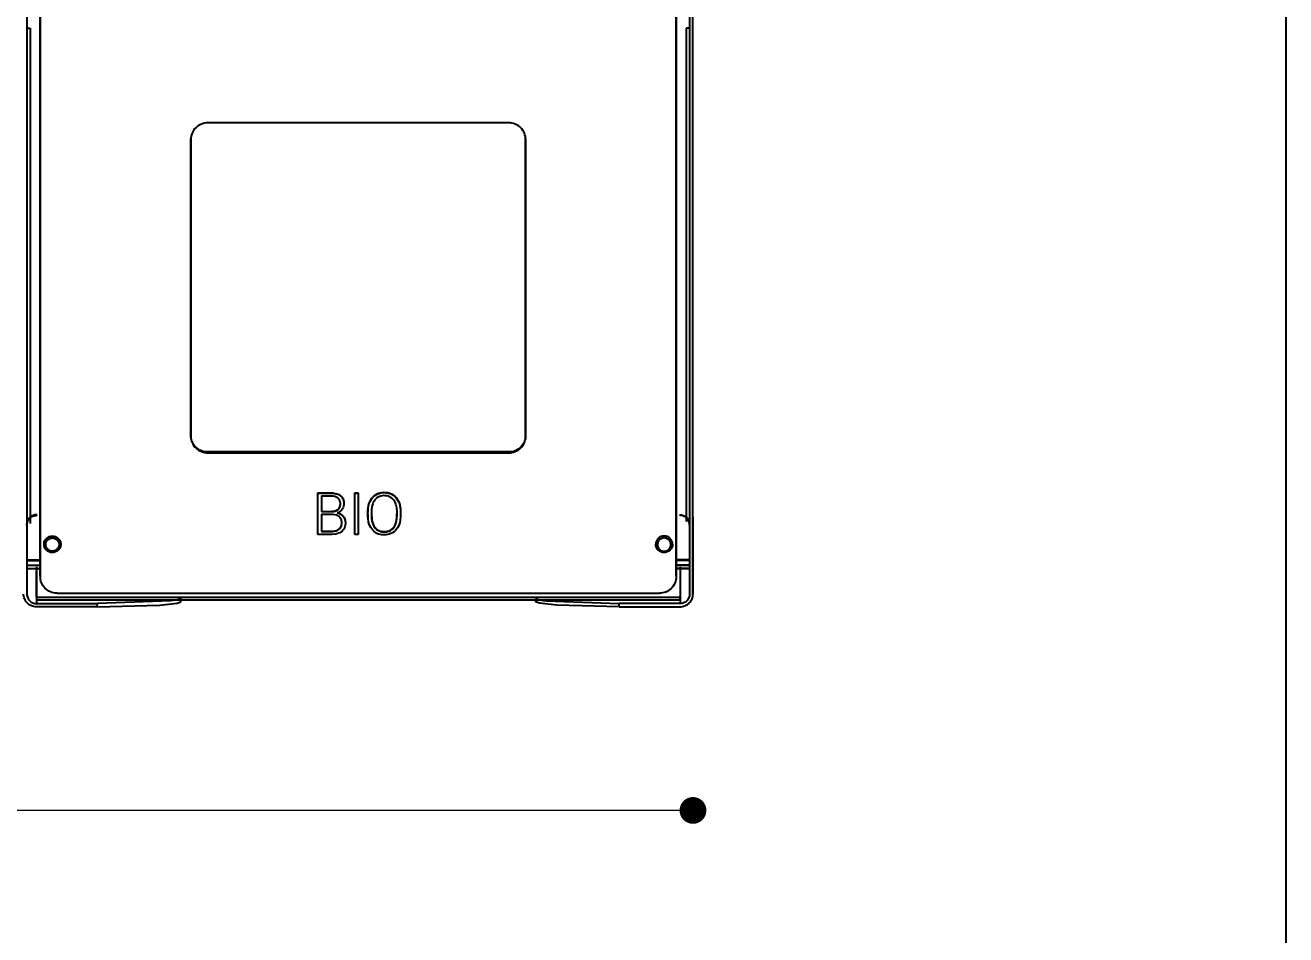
# Model space of a CAD drawing. Header units: millimetres. Extents: x 10366 to 28454, y 24552 to 29702.
# Drawn here: x 22929 to 23682, y 26678 to 27221 of the extents above; entities that cross this region are included whole.
import ezdxf

# ---------------------------------------------------------------- set-up
doc = ezdxf.new("R2010")
doc.units = ezdxf.units.MM
doc.header["$LTSCALE"] = 3
doc.layers.add('DomyÅ›lny', color=7, linetype='Continuous')
doc.styles.get("Standard").update_dxf_attribs({"font": 'arial.ttf'})
doc.dimstyles.new('MATEUSZ', dxfattribs={"dimtxt": 35, "dimasz": 16, "dimexe": 0.18, "dimexo": 0.0625, "dimgap": 0.09, "dimtad": 0, "dimdec": 0, "dimdsep": 46, "dimtxsty": 'Standard', "dimblk": 'DOT', "dimcen": 0.09, "dimse1": 1, "dimse2": 1, "dimadec": 0, "dimazin": 0, "dimtfac": 1, "dimtdec": 0, "dimtofl": 0, "dimtmove": 0, "dimatfit": 3, "dimfxl": 1, "dimtolj": 1, "dimtzin": 0, "dimlwd": 9, "dimlwe": 9, "dimarcsym": 0})

# ---------------------------------------------------------------- blocks, each defined once
blk = doc.blocks.new('_Dot')
at = {"color": 0, "linetype": 'ByBlock', "lineweight": -2}
blk.add_line((-0.5, 0), (-1, 0), dxfattribs=at)
at = {"color": 0, "linetype": 'ByBlock', "const_width": 0.5}
blk.add_lwpolyline([(-0.25, 0, 1), (0.25, 0, 1)], format="xyb", close=True, dxfattribs=at)
blk = doc.blocks.new('*D66')
at = {"color": 0, "lineweight": 9, "transparency": 16777216}
for p, q in [((21343.82, 26752.01), (22275.23, 26752.01)), ((23311.82, 26752.01), (22380.41, 26752.01))]:
    blk.add_line(p, q, dxfattribs=at)
at = {"layer": 'Defpoints', "color": 0, "transparency": 16777216}
for p in [(21327.82, 26881.3), (23327.82, 26881.3), (23327.82, 26752.01)]:
    blk.add_point(p, dxfattribs=at)
at = {"color": 0, "lineweight": 9, "transparency": 16777216, "xscale": 16, "yscale": 16, "zscale": 16, "rotation": 180}
blk.add_blockref('_Dot', (21327.82, 26752.01), dxfattribs=at)
at = {"color": 0, "lineweight": 9, "transparency": 16777216, "xscale": 16, "yscale": 16, "zscale": 16}
blk.add_blockref('_Dot', (23327.82, 26752.01), dxfattribs=at)
at = {"color": 0, "transparency": 16777216, "insert": (22327.82, 26752.01), "char_height": 35, "attachment_point": 5}
blk.add_mtext('\\A1;2000', dxfattribs=at)

msp = doc.modelspace()

# ---------------------------------------------------------------- linework, layer by layer
msp.add_lwpolyline([(20053.22, 24557.57), (20053.22, 29689.73), (23682.02, 29689.73), (23682.02, 24557.57)], close=True)
at = {"layer": 'DomyÅ›lny'}
for p, q in [((22929.82, 27251.81), (22929.82, 26881.3)), ((23325.82, 27251.81), (23325.82, 26881.3)), ((23327.82, 26881.3), (23327.82, 27251.81)), ((22937.82, 26892.17), (22937.82, 27241.95)), ((22937.82, 27241.45), (22937.82, 26891.66)), ((23317.82, 26892.17), (23317.82, 27241.95)), ((23317.82, 27241.45), (23317.82, 26891.66)), ((22929.82, 27219.42), (22931.82, 27219.42)), ((22931.82, 27219.42), (22931.82, 26923.43)), ((23325.82, 27219.42), (23323.82, 27219.42)), ((23323.82, 27219.42), (23323.82, 26924.67)), ((23217.82, 27162.75), (23037.82, 27162.75)), ((23027.82, 26976.02), (23027.82, 27153.4)), ((23027.82, 27153.4), (23027.82, 27152.9)), ((23027.82, 27152.9), (23027.82, 26975.51)), ((23227.82, 27153.4), (23227.82, 26976.02)), ((23227.82, 27153.4), (23227.82, 27152.9)), ((23227.82, 26975.51), (23227.82, 27152.9)), ((23217.82, 26966.16), (23037.82, 26966.16)), ((23037.82, 26965.65), (23217.82, 26965.65)), ((23103.7, 26917.09), (23103.7, 26941.73)), ((23103.7, 26916.92), (23103.7, 26941.56)), ((23105.81, 26939.95), (23105.81, 26930.68)), ((23105.81, 26939.78), (23105.81, 26930.51)), ((23125.71, 26941.73), (23127.82, 26941.73)), ((23125.71, 26917.09), (23125.71, 26941.73)), ((23125.71, 26941.56), (23127.82, 26941.56)), ((23125.71, 26916.92), (23125.71, 26941.56)), ((23127.82, 26941.73), (23127.82, 26917.09)), ((23127.82, 26941.56), (23127.82, 26916.92)), ((22935.71, 26928.67), (22935.71, 26928.33)), ((23105.81, 26928.94), (23105.81, 26918.85)), ((23105.81, 26928.77), (23105.81, 26918.68)), ((23319.93, 26928.67), (23319.93, 26928.33)), ((23327.82, 26927.34), (23327.82, 26881.3)), ((23127.82, 26916.92), (23125.71, 26916.92)), ((22929.82, 26901.66), (22937.82, 26901.66)), ((22929.82, 26901.32), (22937.82, 26901.32)), ((22929.82, 26898.44), (22937.82, 26898.44)), ((22937.82, 26898.43), (22929.82, 26898.43)), ((22929.82, 26897.49), (22929.82, 26881.3)), ((23325.82, 26901.66), (23317.82, 26901.66)), ((23325.82, 26901.32), (23317.82, 26901.32)), ((23325.82, 26898.44), (23317.82, 26898.44)), ((23325.82, 26898.43), (23317.82, 26898.43)), ((23325.82, 26897.49), (23325.82, 26881.3)), ((22929.82, 26896.45), (22937.82, 26896.45)), ((22937.82, 26896.43), (22929.82, 26896.43)), ((22935.58, 26896.26), (22935.58, 26875.6)), ((22935.58, 26879.48), (22935.58, 26895.45)), ((23325.82, 26896.45), (23317.82, 26896.45)), ((23325.82, 26896.43), (23317.82, 26896.43)), ((23320.06, 26895.45), (23320.06, 26879.48)), ((23320.06, 26895.02), (23320.06, 26875.6)), ((22947.82, 26881.81), (23307.82, 26881.81)), ((22935.58, 26879.94), (22935.58, 26877.61)), ((22935.58, 26879.48), (23320.06, 26879.48)), ((23320.06, 26877.61), (22935.58, 26877.61)), ((22935.58, 26875.6), (22971.94, 26875.6)), ((22971.91, 26873.61), (22971.94, 26875.6)), ((23320.06, 26875.6), (23283.7, 26875.6)), ((23283.74, 26873.61), (23283.7, 26875.6)), ((23320.06, 26877.61), (23320.06, 26879.94)), ((22971.91, 26873.61), (22935.58, 26873.61)), ((23283.74, 26873.61), (23320.06, 26873.61))]:
    msp.add_line(p, q, dxfattribs=at)
for points in [[(23037.82, 27162.75, 0), (23036.92, 27162.71, 0), (23036, 27162.59, 0), (23035.07, 27162.37, 0), (23034.14, 27162.06, 0), (23033.23, 27161.65, 0), (23032.35, 27161.14, 0), (23031.52, 27160.55, 0), (23030.75, 27159.86, 0), (23030.06, 27159.11, 0), (23029.45, 27158.29, 0), (23028.94, 27157.42, 0), (23028.52, 27156.52, 0), (23028.21, 27155.61, 0), (23027.99, 27154.69, 0), (23027.86, 27153.78, 0), (23027.82, 27152.9, 0)], [(23227.82, 27152.9, 0), (23227.78, 27153.78, 0), (23227.65, 27154.69, 0), (23227.43, 27155.61, 0), (23227.12, 27156.52, 0), (23226.7, 27157.42, 0), (23226.19, 27158.29, 0), (23225.58, 27159.11, 0), (23224.89, 27159.86, 0), (23224.12, 27160.55, 0), (23223.29, 27161.14, 0), (23222.41, 27161.65, 0), (23221.5, 27162.06, 0), (23220.57, 27162.37, 0), (23219.64, 27162.59, 0), (23218.72, 27162.71, 0), (23217.82, 27162.75, 0)], [(23037.82, 26966.16, 0), (23036.92, 26966.2, 0), (23036, 26966.33, 0), (23035.07, 26966.54, 0), (23034.14, 26966.85, 0), (23033.23, 26967.26, 0), (23032.35, 26967.77, 0), (23031.52, 26968.37, 0), (23030.75, 26969.05, 0), (23030.06, 26969.81, 0), (23029.45, 26970.62, 0), (23028.94, 26971.49, 0), (23028.52, 26972.39, 0), (23028.21, 26973.31, 0), (23027.99, 26974.22, 0), (23027.86, 26975.13, 0), (23027.82, 26976.02, 0)], [(23027.82, 26975.51, 0), (23027.86, 26974.62, 0), (23027.99, 26973.71, 0), (23028.21, 26972.8, 0), (23028.52, 26971.88, 0), (23028.94, 26970.98, 0), (23029.45, 26970.12, 0), (23030.06, 26969.3, 0), (23030.75, 26968.54, 0), (23031.52, 26967.86, 0), (23032.35, 26967.26, 0), (23033.23, 26966.75, 0), (23034.14, 26966.35, 0), (23035.07, 26966.03, 0), (23036, 26965.82, 0), (23036.92, 26965.69, 0), (23037.82, 26965.65, 0)], [(23227.82, 26976.02, 0), (23227.78, 26975.13, 0), (23227.65, 26974.22, 0), (23227.43, 26973.31, 0), (23227.12, 26972.39, 0), (23226.7, 26971.49, 0), (23226.19, 26970.62, 0), (23225.58, 26969.81, 0), (23224.89, 26969.05, 0), (23224.12, 26968.37, 0), (23223.29, 26967.77, 0), (23222.41, 26967.26, 0), (23221.5, 26966.85, 0), (23220.57, 26966.54, 0), (23219.64, 26966.33, 0), (23218.72, 26966.2, 0), (23217.82, 26966.16, 0)], [(23217.82, 26965.65, 0), (23218.72, 26965.69, 0), (23219.64, 26965.82, 0), (23220.57, 26966.03, 0), (23221.5, 26966.35, 0), (23222.41, 26966.75, 0), (23223.29, 26967.26, 0), (23224.12, 26967.86, 0), (23224.89, 26968.54, 0), (23225.58, 26969.3, 0), (23226.19, 26970.12, 0), (23226.7, 26970.98, 0), (23227.12, 26971.88, 0), (23227.43, 26972.8, 0), (23227.65, 26973.71, 0), (23227.78, 26974.62, 0), (23227.82, 26975.51, 0)], [(23133.62, 26927.1, 0), (23133.68, 26932.53, 0), (23133.89, 26933.9, 0), (23134.22, 26935.19, 0), (23134.68, 26936.4, 0), (23135.24, 26937.53, 0), (23135.91, 26938.54, 0), (23136.67, 26939.42, 0), (23137.54, 26940.19, 0), (23138.5, 26940.84, 0), (23139.54, 26941.35, 0), (23140.65, 26941.73, 0), (23141.82, 26941.97, 0), (23143.06, 26942.07, 0), (23144.32, 26942.03, 0), (23145.52, 26941.85, 0), (23146.65, 26941.54, 0), (23147.72, 26941.09, 0), (23148.71, 26940.5, 0), (23149.62, 26939.8, 0), (23150.42, 26938.99, 0), (23151.12, 26938.06, 0), (23151.73, 26937.02, 0), (23152.23, 26935.88, 0), (23152.61, 26934.66, 0), (23152.88, 26933.36, 0), (23153.04, 26931.98, 0), (23153.08, 26928.07, 0)], [(23103.7, 26941.73, 0), (23108.68, 26941.73, 0), (23111.2, 26941.73, 0), (23112.71, 26941.66, 0), (23114.06, 26941.45, 0), (23115.26, 26941.12, 0), (23116.31, 26940.66, 0), (23116.78, 26940.38, 0), (23117.21, 26940.07, 0), (23117.59, 26939.73, 0), (23117.94, 26939.36, 0), (23118.25, 26938.96, 0), (23118.52, 26938.52, 0), (23118.74, 26938.06, 0), (23118.92, 26937.56, 0), (23119.07, 26937.04, 0), (23119.17, 26936.48, 0), (23119.25, 26935.28, 0)], [(23103.7, 26941.56, 0), (23110.54, 26941.56, 0), (23112.51, 26941.5, 0), (23114.36, 26941.22, 0), (23115.18, 26940.98, 0), (23115.92, 26940.69, 0), (23116.59, 26940.33, 0), (23117.19, 26939.91, 0), (23117.72, 26939.44, 0), (23118.17, 26938.9, 0), (23118.54, 26938.31, 0), (23118.83, 26937.67, 0), (23119.05, 26936.96, 0), (23119.19, 26936.2, 0), (23119.25, 26935.38, 0), (23119.22, 26934.52, 0), (23119.09, 26933.7, 0), (23118.85, 26932.93, 0), (23118.49, 26932.22, 0), (23118.02, 26931.57, 0), (23117.47, 26930.99, 0), (23116.83, 26930.5, 0), (23116.11, 26930.09, 0), (23115.3, 26929.77, 0)], [(23105.81, 26930.51, 0), (23109.43, 26930.51, 0), (23111.23, 26930.51, 0), (23112.24, 26930.53, 0), (23113.23, 26930.65, 0), (23114.11, 26930.87, 0), (23114.89, 26931.19, 0), (23115.24, 26931.4, 0), (23115.56, 26931.62, 0), (23115.86, 26931.88, 0), (23116.13, 26932.15, 0), (23116.36, 26932.45, 0), (23116.56, 26932.77, 0), (23116.74, 26933.12, 0), (23116.88, 26933.49, 0), (23116.98, 26933.88, 0), (23117.11, 26934.72, 0), (23117.11, 26935.63, 0), (23116.99, 26936.47, 0), (23116.89, 26936.85, 0), (23116.76, 26937.2, 0), (23116.6, 26937.53, 0), (23116.41, 26937.84, 0), (23116.19, 26938.13, 0), (23115.94, 26938.39, 0), (23115.67, 26938.62, 0), (23115.36, 26938.84, 0), (23114.66, 26939.2, 0), (23113.84, 26939.47, 0), (23112.91, 26939.66, 0), (23111.85, 26939.76, 0), (23105.81, 26939.78, 0)], [(23105.81, 26930.68, 0), (23109.42, 26930.68, 0), (23111.23, 26930.68, 0), (23112.23, 26930.7, 0), (23113.22, 26930.82, 0), (23114.1, 26931.03, 0), (23114.88, 26931.36, 0), (23115.23, 26931.56, 0), (23115.55, 26931.79, 0), (23115.85, 26932.04, 0), (23116.12, 26932.31, 0), (23116.35, 26932.61, 0), (23116.56, 26932.93, 0), (23116.73, 26933.28, 0), (23116.87, 26933.64, 0), (23116.98, 26934.03, 0), (23117.06, 26934.44, 0), (23117.12, 26935.33, 0)], [(22935.71, 26928.67, 0), (22935.18, 26928.64, 0), (22934.64, 26928.57, 0), (22934.09, 26928.44, 0), (22933.54, 26928.26, 0), (22933.01, 26928.02, 0), (22932.49, 26927.72, 0), (22932, 26927.37, 0), (22931.55, 26926.97, 0), (22931.14, 26926.52, 0), (22930.78, 26926.04, 0), (22930.48, 26925.53, 0), (22930.23, 26925, 0), (22930.05, 26924.46, 0), (22929.92, 26923.92, 0), (22929.84, 26923.38, 0), (22929.82, 26922.86, 0)], [(22929.82, 26922.52, 0), (22929.84, 26923.04, 0), (22929.92, 26923.58, 0), (22930.05, 26924.12, 0), (22930.23, 26924.66, 0), (22930.48, 26925.19, 0), (22930.78, 26925.7, 0), (22931.14, 26926.18, 0), (22931.55, 26926.63, 0), (22932, 26927.03, 0), (22932.49, 26927.38, 0), (22933.01, 26927.68, 0), (22933.54, 26927.92, 0), (22934.09, 26928.1, 0), (22934.64, 26928.23, 0), (22935.18, 26928.3, 0), (22935.71, 26928.33, 0)], [(23115.3, 26929.77, 0), (23116.2, 26929.51, 0), (23117.02, 26929.14, 0), (23117.76, 26928.67, 0), (23118.42, 26928.09, 0), (23119, 26927.4, 0), (23119.47, 26926.66, 0), (23119.82, 26925.87, 0), (23120.04, 26925.03, 0), (23120.14, 26924.14, 0), (23120.12, 26923.21, 0), (23120.01, 26922.34, 0), (23119.82, 26921.52, 0), (23119.53, 26920.76, 0), (23119.14, 26920.06, 0), (23118.67, 26919.42, 0), (23118.11, 26918.85, 0), (23117.46, 26918.34, 0), (23116.75, 26917.91, 0), (23115.96, 26917.56, 0), (23115.1, 26917.28, 0), (23114.17, 26917.08, 0), (23112.09, 26916.92, 0), (23103.7, 26916.92, 0)], [(23105.81, 26918.68, 0), (23109.72, 26918.68, 0), (23111.67, 26918.68, 0), (23112.72, 26918.7, 0), (23113.75, 26918.82, 0), (23114.68, 26919.06, 0), (23115.52, 26919.41, 0), (23116.26, 26919.89, 0), (23116.59, 26920.17, 0), (23116.89, 26920.48, 0), (23117.15, 26920.81, 0), (23117.38, 26921.16, 0), (23117.57, 26921.53, 0), (23117.74, 26921.93, 0), (23117.86, 26922.35, 0), (23118.01, 26923.26, 0), (23118.02, 26924.24, 0), (23117.89, 26925.14, 0), (23117.77, 26925.56, 0), (23117.62, 26925.95, 0), (23117.43, 26926.33, 0), (23117.2, 26926.68, 0), (23116.94, 26927.01, 0), (23116.65, 26927.32, 0), (23116.32, 26927.6, 0), (23115.96, 26927.85, 0), (23115.58, 26928.08, 0), (23114.73, 26928.43, 0), (23113.77, 26928.66, 0), (23112.71, 26928.76, 0), (23105.81, 26928.77, 0)], [(23115.3, 26929.94, 0), (23116.34, 26929.63, 0), (23117.27, 26929.17, 0), (23117.7, 26928.89, 0), (23118.1, 26928.57, 0), (23118.81, 26927.82, 0), (23119.4, 26926.97, 0), (23119.62, 26926.52, 0), (23119.81, 26926.05, 0), (23119.96, 26925.57, 0), (23120.06, 26925.07, 0), (23120.14, 26924.03, 0)], [(23135.7, 26930.65, 0), (23135.81, 26926.12, 0), (23136, 26924.99, 0), (23136.28, 26923.94, 0), (23136.65, 26922.97, 0), (23137.1, 26922.08, 0), (23137.65, 26921.27, 0), (23138.28, 26920.55, 0), (23138.97, 26919.94, 0), (23139.73, 26919.44, 0), (23140.55, 26919.05, 0), (23141.44, 26918.78, 0), (23142.39, 26918.61, 0), (23143.41, 26918.56, 0), (23144.43, 26918.62, 0), (23145.38, 26918.79, 0), (23146.26, 26919.07, 0), (23147.07, 26919.46, 0), (23147.82, 26919.96, 0), (23148.49, 26920.56, 0), (23149.1, 26921.28, 0), (23149.63, 26922.09, 0), (23150.07, 26922.98, 0), (23150.42, 26923.96, 0), (23150.68, 26925.03, 0), (23150.95, 26927.42, 0), (23150.97, 26930.75, 0)], [(23319.93, 26928.67, 0), (23320.46, 26928.64, 0), (23321, 26928.57, 0), (23321.55, 26928.44, 0), (23322.1, 26928.26, 0), (23322.63, 26928.02, 0), (23323.15, 26927.72, 0), (23323.64, 26927.37, 0), (23324.09, 26926.97, 0), (23324.5, 26926.52, 0), (23324.86, 26926.04, 0), (23325.16, 26925.53, 0), (23325.4, 26925, 0), (23325.59, 26924.46, 0), (23325.72, 26923.92, 0), (23325.79, 26923.38, 0), (23325.82, 26922.86, 0)], [(23325.82, 26922.52, 0), (23325.79, 26923.04, 0), (23325.72, 26923.58, 0), (23325.59, 26924.12, 0), (23325.4, 26924.66, 0), (23325.16, 26925.19, 0), (23324.86, 26925.7, 0), (23324.5, 26926.18, 0), (23324.09, 26926.63, 0), (23323.64, 26927.03, 0), (23323.15, 26927.38, 0), (23322.63, 26927.68, 0), (23322.1, 26927.92, 0), (23321.55, 26928.1, 0), (23321, 26928.23, 0), (23320.46, 26928.3, 0), (23319.93, 26928.33, 0)], [(23105.81, 26918.85, 0), (23109.74, 26918.85, 0), (23111.7, 26918.85, 0), (23112.75, 26918.87, 0), (23113.79, 26918.99, 0), (23114.72, 26919.24, 0), (23115.56, 26919.6, 0), (23116.29, 26920.09, 0), (23116.62, 26920.37, 0), (23116.92, 26920.68, 0), (23117.18, 26921.02, 0), (23117.41, 26921.37, 0), (23117.6, 26921.75, 0), (23117.75, 26922.15, 0), (23117.88, 26922.58, 0), (23117.96, 26923.03, 0), (23118.03, 26924, 0)], [(22940.05, 26911.03, 0), (22940.07, 26911.47, 0), (22940.13, 26911.92, 0), (22940.24, 26912.38, 0), (22940.4, 26912.84, 0), (22940.6, 26913.29, 0), (22940.86, 26913.72, 0), (22941.16, 26914.13, 0), (22941.51, 26914.51, 0), (22941.89, 26914.85, 0), (22942.31, 26915.15, 0), (22942.75, 26915.4, 0), (22943.21, 26915.61, 0), (22943.67, 26915.76, 0), (22944.14, 26915.87, 0), (22944.6, 26915.93, 0), (22945.05, 26915.95, 0), (22945.5, 26915.93, 0), (22945.96, 26915.87, 0), (22946.42, 26915.76, 0), (22946.89, 26915.61, 0), (22947.34, 26915.4, 0), (22947.78, 26915.15, 0), (22948.2, 26914.85, 0), (22948.58, 26914.51, 0), (22948.93, 26914.13, 0), (22949.23, 26913.72, 0), (22949.49, 26913.29, 0), (22949.69, 26912.84, 0), (22949.85, 26912.38, 0), (22949.96, 26911.92, 0), (22950.03, 26911.47, 0), (22950.05, 26911.03, 0)], [(23315.6, 26911.03, 0), (23315.58, 26911.47, 0), (23315.51, 26911.92, 0), (23315.4, 26912.38, 0), (23315.24, 26912.84, 0), (23315.04, 26913.29, 0), (23314.78, 26913.72, 0), (23314.48, 26914.13, 0), (23314.13, 26914.51, 0), (23313.75, 26914.85, 0), (23313.33, 26915.15, 0), (23312.89, 26915.4, 0), (23312.44, 26915.61, 0), (23311.97, 26915.76, 0), (23311.51, 26915.87, 0), (23311.04, 26915.93, 0), (23310.6, 26915.95, 0), (23310.15, 26915.93, 0), (23309.69, 26915.87, 0), (23309.22, 26915.76, 0), (23308.75, 26915.61, 0), (23308.3, 26915.4, 0), (23307.86, 26915.15, 0), (23307.44, 26914.85, 0), (23307.06, 26914.51, 0), (23306.71, 26914.13, 0), (23306.41, 26913.72, 0), (23306.15, 26913.29, 0), (23305.95, 26912.84, 0), (23305.79, 26912.38, 0), (23305.68, 26911.92, 0), (23305.62, 26911.47, 0), (23305.6, 26911.03, 0)], [(22950.05, 26911.03, 0), (22950.02, 26910.53, 0), (22949.95, 26910.04, 0), (22949.82, 26909.57, 0), (22949.65, 26909.1, 0), (22949.43, 26908.65, 0), (22949.17, 26908.23, 0), (22948.87, 26907.84, 0), (22948.53, 26907.48, 0), (22948.16, 26907.16, 0), (22947.75, 26906.87, 0), (22947.32, 26906.62, 0), (22946.87, 26906.42, 0), (22946.41, 26906.27, 0), (22945.94, 26906.16, 0), (22945.46, 26906.1, 0), (22944.97, 26906.09, 0), (22944.47, 26906.12, 0), (22943.98, 26906.2, 0), (22943.51, 26906.33, 0), (22943.05, 26906.5, 0), (22942.6, 26906.72, 0), (22942.19, 26906.97, 0), (22941.81, 26907.26, 0), (22941.46, 26907.58, 0), (22941.14, 26907.94, 0), (22940.86, 26908.33, 0), (22940.61, 26908.74, 0), (22940.41, 26909.17, 0), (22940.25, 26909.62, 0), (22940.14, 26910.08, 0), (22940.07, 26910.55, 0), (22940.05, 26911.03, 0)], [(23315.6, 26911.03, 0), (23315.57, 26910.53, 0), (23315.5, 26910.04, 0), (23315.37, 26909.57, 0), (23315.2, 26909.1, 0), (23314.98, 26908.65, 0), (23314.72, 26908.23, 0), (23314.42, 26907.84, 0), (23314.08, 26907.48, 0), (23313.7, 26907.16, 0), (23313.3, 26906.87, 0), (23312.87, 26906.62, 0), (23312.42, 26906.42, 0), (23311.96, 26906.27, 0), (23311.48, 26906.16, 0), (23311.01, 26906.1, 0), (23310.52, 26906.09, 0), (23310.02, 26906.12, 0), (23309.53, 26906.2, 0), (23309.06, 26906.33, 0), (23308.59, 26906.5, 0), (23308.15, 26906.72, 0), (23307.74, 26906.97, 0), (23307.36, 26907.26, 0), (23307.01, 26907.58, 0), (23306.69, 26907.94, 0), (23306.41, 26908.33, 0), (23306.16, 26908.74, 0), (23305.96, 26909.17, 0), (23305.8, 26909.62, 0), (23305.69, 26910.08, 0), (23305.62, 26910.55, 0), (23305.6, 26911.03, 0)], [(22935.58, 26897.57, 0), (22935.58, 26897.55, 0), (22935.58, 26897.44, 0), (22935.58, 26897.02, 0), (22935.58, 26895.45, 0)], [(23320.06, 26897.57, 0), (23320.06, 26897.55, 0), (23320.06, 26897.44, 0), (23320.06, 26897.02, 0), (23320.06, 26895.45, 0)], [(22947.82, 26881.81, 0), (22946.8, 26881.86, 0), (22945.79, 26882.01, 0), (22944.82, 26882.27, 0), (22943.87, 26882.61, 0), (22942.97, 26883.05, 0), (22942.13, 26883.56, 0), (22941.34, 26884.16, 0), (22940.62, 26884.82, 0), (22939.98, 26885.55, 0), (22939.41, 26886.34, 0), (22938.92, 26887.16, 0), (22938.52, 26888.04, 0), (22938.21, 26888.93, 0), (22937.99, 26889.86, 0), (22937.86, 26890.75, 0), (22937.82, 26891.66, 0)], [(23317.82, 26891.66, 0), (23317.77, 26890.66, 0), (23317.61, 26889.67, 0), (23317.36, 26888.7, 0), (23317.01, 26887.77, 0), (23316.57, 26886.89, 0), (23316.04, 26886.05, 0), (23315.44, 26885.28, 0), (23314.76, 26884.57, 0), (23314.02, 26883.93, 0), (23313.23, 26883.37, 0), (23312.39, 26882.9, 0), (23311.5, 26882.5, 0), (23310.6, 26882.2, 0), (23309.66, 26881.98, 0), (23308.75, 26881.85, 0), (23307.82, 26881.81, 0)], [(22935.58, 26873.61, 0), (22934.79, 26873.66, 0), (22934.02, 26873.77, 0), (22933.26, 26873.97, 0), (22932.53, 26874.23, 0), (22931.84, 26874.57, 0), (22931.18, 26874.97, 0), (22930.57, 26875.43, 0), (22930.02, 26875.94, 0), (22929.52, 26876.51, 0), (22929.07, 26877.11, 0), (22928.7, 26877.75, 0), (22928.38, 26878.43, 0), (22928.14, 26879.12, 0), (22927.96, 26879.83, 0), (22927.86, 26880.56, 0), (22927.82, 26881.3, 0)], [(22929.82, 26881.3, 0), (22929.85, 26880.73, 0), (22929.94, 26880.14, 0), (22930.09, 26879.59, 0), (22930.29, 26879.05, 0), (22930.54, 26878.54, 0), (22930.84, 26878.06, 0), (22931.19, 26877.61, 0), (22931.57, 26877.2, 0), (22931.99, 26876.84, 0), (22932.45, 26876.51, 0), (22932.93, 26876.24, 0), (22933.43, 26876.01, 0), (22933.96, 26875.83, 0), (22934.48, 26875.7, 0), (22935.02, 26875.62, 0), (22935.58, 26875.6, 0)], [(22935.58, 26879.48, 0), (22935.58, 26878.09, 0), (22935.58, 26877.71, 0), (22935.58, 26877.63, 0), (22935.58, 26877.61, 0), (22935.58, 26877.61, 0), (22935.58, 26877.61, 0), (22935.58, 26877.61, 0), (22935.58, 26877.61, 0), (22935.58, 26877.61, 0), (22935.58, 26877.61, 0), (22935.58, 26877.61, 0), (22935.58, 26877.61, 0), (22935.58, 26877.61, 0), (22935.58, 26877.61, 0), (22935.58, 26877.61, 0), (22935.58, 26877.61, 0), (22935.58, 26877.61, 0), (22935.58, 26877.61, 0), (22935.58, 26877.61, 0), (22935.58, 26877.61, 0), (22935.58, 26877.61, 0), (22935.58, 26877.61, 0)], [(22971.91, 26873.61, 0), (23009.19, 26874.7, 0), (23019.52, 26875.89, 0), (23020.82, 26876.22, 0), (23021.27, 26876.38, 0), (23021.44, 26876.47, 0), (23021.59, 26876.55, 0), (23021.69, 26876.63, 0), (23021.73, 26876.68, 0), (23021.77, 26876.72, 0), (23021.79, 26876.76, 0), (23021.8, 26876.78, 0), (23021.81, 26876.8, 0), (23021.81, 26876.82, 0), (23021.81, 26876.85, 0), (23021.81, 26876.87, 0), (23021.81, 26876.89, 0), (23021.81, 26876.91, 0), (23021.8, 26876.93, 0), (23021.78, 26876.97, 0), (23021.76, 26877.01, 0), (23021.72, 26877.06, 0), (23021.68, 26877.1, 0), (23021.63, 26877.14, 0), (23021.5, 26877.23, 0)], [(23021.53, 26879.21, 0), (23021.66, 26879.12, 0), (23021.72, 26879.08, 0), (23021.76, 26879.04, 0), (23021.8, 26878.99, 0), (23021.82, 26878.95, 0), (23021.84, 26878.91, 0), (23021.84, 26878.89, 0), (23021.85, 26878.86, 0), (23021.85, 26878.84, 0), (23021.85, 26878.82, 0), (23021.85, 26878.8, 0), (23021.84, 26878.78, 0), (23021.83, 26878.75, 0), (23021.81, 26878.71, 0), (23021.78, 26878.67, 0), (23021.74, 26878.63, 0), (23021.69, 26878.58, 0), (23021.57, 26878.5, 0), (23021.41, 26878.41, 0), (23021, 26878.24, 0), (23019.76, 26877.91, 0), (23015.75, 26877.29, 0), (22971.94, 26875.6, 0)], [(23234.11, 26879.21, 0), (23233.98, 26879.12, 0), (23233.92, 26879.08, 0), (23233.88, 26879.04, 0), (23233.85, 26878.99, 0), (23233.82, 26878.95, 0), (23233.8, 26878.91, 0), (23233.8, 26878.89, 0), (23233.79, 26878.86, 0), (23233.79, 26878.84, 0), (23233.79, 26878.82, 0), (23233.8, 26878.8, 0), (23233.8, 26878.78, 0), (23233.81, 26878.75, 0), (23233.83, 26878.71, 0), (23233.86, 26878.67, 0), (23233.9, 26878.63, 0), (23233.95, 26878.58, 0), (23234.07, 26878.5, 0), (23234.23, 26878.41, 0), (23234.65, 26878.24, 0), (23235.88, 26877.91, 0), (23239.89, 26877.29, 0), (23283.7, 26875.6, 0)], [(23283.74, 26873.61, 0), (23246.45, 26874.7, 0), (23236.12, 26875.89, 0), (23234.82, 26876.22, 0), (23234.37, 26876.38, 0), (23234.2, 26876.47, 0), (23234.06, 26876.55, 0), (23233.95, 26876.63, 0), (23233.91, 26876.68, 0), (23233.87, 26876.72, 0), (23233.85, 26876.76, 0), (23233.84, 26876.78, 0), (23233.83, 26876.8, 0), (23233.83, 26876.82, 0), (23233.83, 26876.85, 0), (23233.83, 26876.87, 0), (23233.83, 26876.89, 0), (23233.83, 26876.91, 0), (23233.84, 26876.93, 0), (23233.86, 26876.97, 0), (23233.88, 26877.01, 0), (23233.92, 26877.06, 0), (23233.96, 26877.1, 0), (23234.01, 26877.14, 0), (23234.14, 26877.23, 0)], [(23320.06, 26873.61, 0), (23320.85, 26873.66, 0), (23321.62, 26873.77, 0), (23322.38, 26873.97, 0), (23323.11, 26874.23, 0), (23323.81, 26874.57, 0), (23324.46, 26874.97, 0), (23325.07, 26875.43, 0), (23325.62, 26875.94, 0), (23326.12, 26876.51, 0), (23326.57, 26877.11, 0), (23326.94, 26877.75, 0), (23327.26, 26878.43, 0), (23327.5, 26879.12, 0), (23327.68, 26879.83, 0), (23327.78, 26880.56, 0), (23327.82, 26881.3, 0)], [(23325.82, 26881.3, 0), (23325.79, 26880.73, 0), (23325.7, 26880.14, 0), (23325.56, 26879.59, 0), (23325.35, 26879.05, 0), (23325.1, 26878.54, 0), (23324.8, 26878.06, 0), (23324.45, 26877.61, 0), (23324.07, 26877.2, 0), (23323.65, 26876.84, 0), (23323.19, 26876.51, 0), (23322.71, 26876.24, 0), (23322.21, 26876.01, 0), (23321.69, 26875.83, 0), (23321.16, 26875.7, 0), (23320.62, 26875.62, 0), (23320.06, 26875.6, 0)], [(23320.06, 26879.48, 0), (23320.06, 26878.09, 0), (23320.06, 26877.71, 0), (23320.06, 26877.63, 0), (23320.06, 26877.61, 0), (23320.06, 26877.61, 0), (23320.06, 26877.61, 0), (23320.06, 26877.61, 0), (23320.06, 26877.61, 0), (23320.06, 26877.61, 0), (23320.06, 26877.61, 0), (23320.06, 26877.61, 0), (23320.06, 26877.61, 0), (23320.06, 26877.61, 0), (23320.06, 26877.61, 0), (23320.06, 26877.61, 0), (23320.06, 26877.61, 0), (23320.06, 26877.61, 0), (23320.06, 26877.61, 0), (23320.06, 26877.61, 0), (23320.06, 26877.61, 0), (23320.06, 26877.61, 0), (23320.06, 26877.61, 0)]]:
    msp.add_polyline3d(points, dxfattribs=at)
for points in [[(23153.08, 26927.9, 0), (23152.88, 26925.27, 0), (23152.63, 26924.06, 0), (23152.29, 26922.92, 0), (23151.84, 26921.84, 0), (23151.31, 26920.85, 0), (23150.69, 26919.96, 0), (23149.98, 26919.17, 0), (23149.19, 26918.47, 0), (23148.32, 26917.87, 0), (23147.38, 26917.39, 0), (23146.38, 26917.01, 0), (23145.33, 26916.76, 0), (23144.22, 26916.61, 0), (23143.06, 26916.59, 0), (23141.96, 26916.67, 0), (23140.91, 26916.85, 0), (23139.93, 26917.15, 0), (23139, 26917.55, 0), (23138.12, 26918.05, 0), (23137.31, 26918.66, 0), (23136.55, 26919.38, 0), (23135.86, 26920.19, 0), (23135.26, 26921.09, 0), (23134.75, 26922.05, 0), (23134.33, 26923.09, 0), (23134.01, 26924.21, 0), (23133.64, 26926.66, 0), (23133.62, 26931.63, 0), (23133.99, 26934.16, 0), (23134.32, 26935.33, 0), (23134.76, 26936.43, 0), (23135.29, 26937.45, 0), (23135.91, 26938.37, 0), (23136.61, 26939.19, 0), (23137.4, 26939.91, 0), (23138.27, 26940.53, 0), (23139.21, 26941.04, 0), (23140.2, 26941.43, 0), (23141.25, 26941.7, 0), (23142.36, 26941.86, 0), (23143.53, 26941.9, 0), (23144.67, 26941.82, 0), (23145.76, 26941.63, 0), (23146.79, 26941.32, 0), (23147.76, 26940.9, 0), (23148.68, 26940.36, 0), (23149.52, 26939.72, 0), (23150.27, 26938.99, 0), (23150.94, 26938.16, 0), (23151.52, 26937.24, 0), (23152.02, 26936.22, 0), (23152.43, 26935.13, 0), (23152.73, 26933.98, 0), (23153.06, 26931.47, 0)], [(23150.97, 26930.58, 0), (23150.81, 26932.86, 0), (23150.62, 26933.9, 0), (23150.36, 26934.86, 0), (23150.01, 26935.76, 0), (23149.59, 26936.58, 0), (23149.1, 26937.32, 0), (23148.53, 26937.99, 0), (23147.91, 26938.57, 0), (23147.23, 26939.06, 0), (23146.49, 26939.45, 0), (23145.7, 26939.74, 0), (23144.85, 26939.94, 0), (23143.94, 26940.05, 0), (23143, 26940.07, 0), (23142.09, 26939.99, 0), (23141.24, 26939.81, 0), (23140.44, 26939.55, 0), (23139.7, 26939.19, 0), (23139, 26938.73, 0), (23138.36, 26938.19, 0), (23137.77, 26937.54, 0), (23137.25, 26936.82, 0), (23136.8, 26936.02, 0), (23136.43, 26935.15, 0), (23136.13, 26934.2, 0), (23135.77, 26932.09, 0), (23135.7, 26929.85, 0), (23135.86, 26925.62, 0), (23136.05, 26924.6, 0), (23136.32, 26923.64, 0), (23136.67, 26922.75, 0), (23137.09, 26921.93, 0), (23137.6, 26921.17, 0), (23138.17, 26920.49, 0), (23138.8, 26919.91, 0), (23139.48, 26919.42, 0), (23140.22, 26919.02, 0), (23141.01, 26918.72, 0), (23141.86, 26918.52, 0), (23142.76, 26918.41, 0), (23143.72, 26918.4, 0), (23144.64, 26918.48, 0), (23145.51, 26918.66, 0), (23146.32, 26918.92, 0), (23147.06, 26919.29, 0), (23147.76, 26919.74, 0), (23148.39, 26920.29, 0), (23148.96, 26920.93, 0), (23149.47, 26921.66, 0), (23149.9, 26922.45, 0), (23150.26, 26923.33, 0), (23150.55, 26924.27, 0), (23150.9, 26926.38, 0), (23150.97, 26928.61, 0)], [(22941.05, 26910.86, 0), (22941.06, 26911.21, 0), (22941.11, 26911.57, 0), (22941.2, 26911.94, 0), (22941.33, 26912.31, 0), (22941.49, 26912.67, 0), (22941.7, 26913.01, 0), (22941.94, 26913.34, 0), (22942.22, 26913.64, 0), (22942.52, 26913.92, 0), (22942.86, 26914.16, 0), (22943.21, 26914.36, 0), (22943.57, 26914.52, 0), (22943.95, 26914.65, 0), (22944.32, 26914.73, 0), (22944.69, 26914.78, 0), (22945.05, 26914.8, 0), (22945.41, 26914.78, 0), (22945.77, 26914.73, 0), (22946.15, 26914.65, 0), (22946.52, 26914.52, 0), (22946.88, 26914.36, 0), (22947.23, 26914.16, 0), (22947.57, 26913.92, 0), (22947.87, 26913.64, 0), (22948.15, 26913.34, 0), (22948.39, 26913.01, 0), (22948.6, 26912.67, 0), (22948.76, 26912.31, 0), (22948.89, 26911.94, 0), (22948.98, 26911.57, 0), (22949.03, 26911.21, 0), (22949.05, 26910.86, 0), (22949.03, 26910.5, 0), (22948.98, 26910.14, 0), (22948.89, 26909.77, 0), (22948.76, 26909.41, 0), (22948.6, 26909.05, 0), (22948.39, 26908.7, 0), (22948.15, 26908.37, 0), (22947.87, 26908.07, 0), (22947.57, 26907.8, 0), (22947.23, 26907.56, 0), (22946.88, 26907.36, 0), (22946.52, 26907.19, 0), (22946.15, 26907.07, 0), (22945.77, 26906.98, 0), (22945.41, 26906.93, 0), (22945.05, 26906.92, 0), (22944.69, 26906.93, 0), (22944.32, 26906.98, 0), (22943.95, 26907.07, 0), (22943.57, 26907.19, 0), (22943.21, 26907.36, 0), (22942.86, 26907.56, 0), (22942.52, 26907.8, 0), (22942.22, 26908.07, 0), (22941.94, 26908.37, 0), (22941.7, 26908.7, 0), (22941.49, 26909.05, 0), (22941.33, 26909.41, 0), (22941.2, 26909.77, 0), (22941.11, 26910.14, 0), (22941.06, 26910.5, 0)], [(23314.6, 26910.86, 0), (23314.58, 26911.21, 0), (23314.53, 26911.57, 0), (23314.44, 26911.94, 0), (23314.31, 26912.31, 0), (23314.15, 26912.67, 0), (23313.94, 26913.01, 0), (23313.7, 26913.34, 0), (23313.42, 26913.64, 0), (23313.12, 26913.92, 0), (23312.78, 26914.16, 0), (23312.43, 26914.36, 0), (23312.07, 26914.52, 0), (23311.7, 26914.65, 0), (23311.32, 26914.73, 0), (23310.95, 26914.78, 0), (23310.6, 26914.8, 0), (23310.24, 26914.78, 0), (23309.87, 26914.73, 0), (23309.49, 26914.65, 0), (23309.12, 26914.52, 0), (23308.76, 26914.36, 0), (23308.41, 26914.16, 0), (23308.07, 26913.92, 0), (23307.77, 26913.64, 0), (23307.49, 26913.34, 0), (23307.25, 26913.01, 0), (23307.04, 26912.67, 0), (23306.88, 26912.31, 0), (23306.75, 26911.94, 0), (23306.66, 26911.57, 0), (23306.61, 26911.21, 0), (23306.6, 26910.86, 0), (23306.61, 26910.5, 0), (23306.66, 26910.14, 0), (23306.75, 26909.77, 0), (23306.88, 26909.41, 0), (23307.04, 26909.05, 0), (23307.25, 26908.7, 0), (23307.49, 26908.37, 0), (23307.77, 26908.07, 0), (23308.07, 26907.8, 0), (23308.41, 26907.56, 0), (23308.76, 26907.36, 0), (23309.12, 26907.19, 0), (23309.49, 26907.07, 0), (23309.87, 26906.98, 0), (23310.24, 26906.93, 0), (23310.6, 26906.92, 0), (23310.95, 26906.93, 0), (23311.32, 26906.98, 0), (23311.7, 26907.07, 0), (23312.07, 26907.19, 0), (23312.43, 26907.36, 0), (23312.78, 26907.56, 0), (23313.12, 26907.8, 0), (23313.42, 26908.07, 0), (23313.7, 26908.37, 0), (23313.94, 26908.7, 0), (23314.15, 26909.05, 0), (23314.31, 26909.41, 0), (23314.44, 26909.77, 0), (23314.53, 26910.14, 0), (23314.58, 26910.5, 0)]]:
    msp.add_polyline3d(points, close=True, dxfattribs=at)

# ---------------------------------------------------------------- dimensions: what is measured, and where the dimension line sits
dim = msp.add_linear_dim(base=(23327.82, 26752.01), p1=(21327.82, 26881.3), p2=(23327.82, 26881.3), dimstyle='MATEUSZ')
dim.commit()
dim.dimension.update_dxf_attribs({"geometry": '*D66', "text_midpoint": (22327.82, 26752.01)})

doc.saveas('drawing.dxf')
